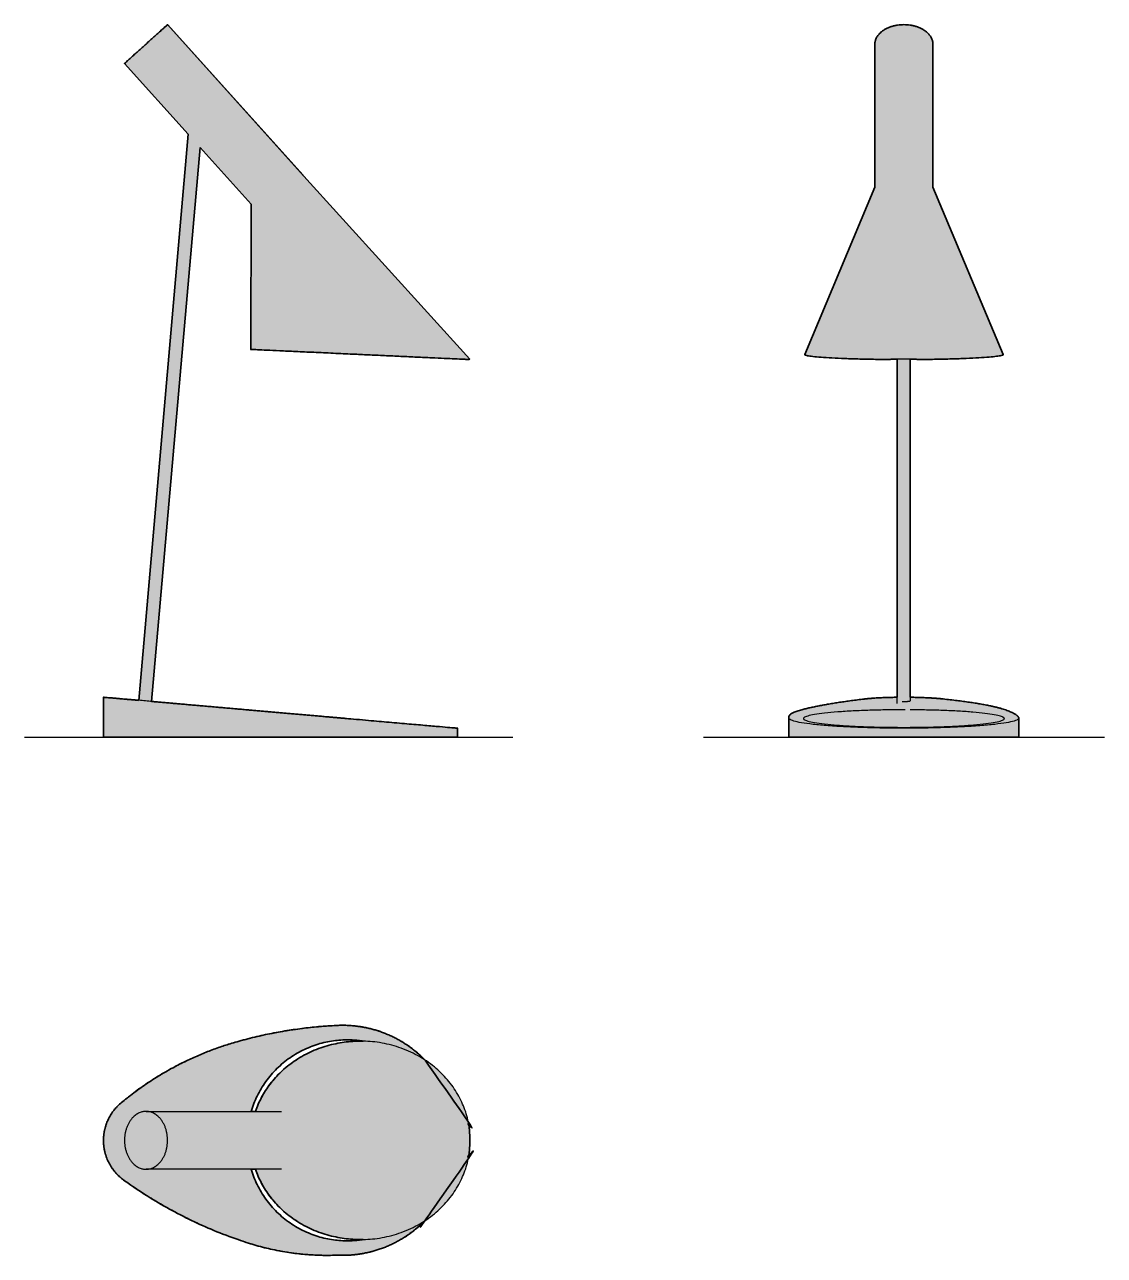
# Model space of a CAD drawing. Header units: millimetres. Extents: x 0 to 838, y -402 to 553.
import ezdxf

# ---------------------------------------------------------------- set-up
doc = ezdxf.new("R2010")
doc.units = ezdxf.units.MM
doc.layers.add('Blocks', color=7, linetype='Continuous')
doc.layers.add('Blocks$Fill', color=7, linetype='Continuous', true_color=0xffffff)
for name, color, linetype, lineweight, true_color in [('Blocks$Inner', 7, 'Continuous', 25, 0x007f00), ('Blocks$Outline', 7, 'Continuous', 35, 0xff3f3f), ('Groud', 7, 'Continuous', 25, 0x243775)]:
    doc.layers.add(name, color=color, linetype=linetype, lineweight=lineweight, true_color=true_color)

# ---------------------------------------------------------------- blocks, each defined once
blk = doc.blocks.new('AJ Table Lamp Top')
at = {"layer": 'Blocks$Fill'}
h = blk.add_hatch(color=256, dxfattribs=at)
h.paths.add_polyline_path([(249.57, -60.97), (251.27, -59.84), (252.93, -58.66), (254.56, -57.44), (256.16, -56.19), (257.73, -54.9), (259.26, -53.58), (260.76, -52.22), (262.21, -50.83), (263.63, -49.4), (265.01, -47.95), (266.34, -46.47), (267.63, -44.96), (268.88, -43.42), (270.08, -41.86), (271.24, -40.28), (272.35, -38.68), (273.41, -37.05), (274.43, -35.41), (275.4, -33.76), (276.32, -32.09), (277.19, -30.4), (278.01, -28.71), (278.79, -27.01), (279.51, -25.29), (280.19, -23.58), (280.82, -21.85), (281.4, -20.13), (281.93, -18.4), (282.42, -16.68), (282.85, -14.95), (283.24, -13.23), (283.59, -11.51), (283.96, -8.3), (284.23, -5.07), (284.39, -1.84), (284.45, 1.4), (284.39, 4.64), (284.23, 7.87), (283.96, 11.1), (283.59, 14.31), (283.25, 16.02), (282.86, 17.74), (282.42, 19.46), (281.94, 21.18), (281.41, 22.9), (280.83, 24.62), (280.2, 26.34), (279.53, 28.05), (278.81, 29.75), (278.04, 31.45), (277.22, 33.14), (276.35, 34.82), (275.44, 36.49), (274.47, 38.14), (273.46, 39.77), (272.41, 41.39), (271.3, 42.99), (270.15, 44.57), (268.95, 46.13), (267.71, 47.66), (266.43, 49.16), (265.1, 50.64), (263.73, 52.1), (262.32, 53.52), (260.87, 54.91), (259.39, 56.26), (257.86, 57.59), (256.3, 58.88), (254.71, 60.13), (253.09, 61.34), (251.43, 62.52), (249.75, 63.66), (248.09, 65.32), (246.38, 66.94), (244.64, 68.52), (242.85, 70.04), (241.03, 71.52), (239.17, 72.95), (237.28, 74.32), (235.36, 75.65), (233.41, 76.91), (231.44, 78.13), (229.43, 79.29), (227.41, 80.39), (225.37, 81.44), (223.31, 82.42), (221.23, 83.36), (219.14, 84.23), (217.04, 85.05), (214.94, 85.81), (212.82, 86.51), (210.71, 87.16), (208.59, 87.75), (206.47, 88.28), (204.35, 88.76), (202.24, 89.19), (200.13, 89.56), (198.03, 89.87), (195.94, 90.14), (193.86, 90.36), (191.8, 90.52), (189.75, 90.64), (187.71, 90.71), (185.7, 90.73), (183.64, 90.71), (181.57, 90.64), (171.82, 90.04), (161.98, 89.17), (152.08, 87.99), (142.11, 86.51), (132.1, 84.73), (122.06, 82.62), (111.99, 80.19), (101.92, 77.44), (96.11, 75.68), (90.3, 73.76), (84.51, 71.68), (78.75, 69.44), (73.01, 67.04), (67.31, 64.49), (61.65, 61.78), (56.03, 58.91), (50.48, 55.89), (44.98, 52.71), (39.55, 49.37), (34.19, 45.89), (28.92, 42.26), (23.73, 38.48), (18.63, 34.56), (13.63, 30.49), (12.8, 29.78), (12, 29.05), (11.21, 28.29), (10.45, 27.52), (9.71, 26.72), (8.99, 25.9), (8.3, 25.06), (7.63, 24.2), (6.99, 23.32), (6.38, 22.43), (5.79, 21.53), (5.24, 20.61), (4.7, 19.68), (4.2, 18.74), (3.73, 17.79), (3.28, 16.83), (2.87, 15.86), (2.48, 14.89), (2.12, 13.91), (1.79, 12.93), (1.49, 11.95), (1.22, 10.97), (0.98, 9.99), (0.76, 9.01), (0.57, 8.03), (0.41, 7.05), (0.28, 6.08), (0.17, 5.12), (0.08, 4.16), (0.02, 3.21), (-0.01, 2.26), (-0.02, 1.33), (-0.01, 0.32), (0.03, -0.7), (0.1, -1.72), (0.2, -2.76), (0.32, -3.8), (0.48, -4.85), (0.67, -5.9), (0.89, -6.95), (1.14, -8.01), (1.43, -9.07), (1.74, -10.13), (2.09, -11.18), (2.48, -12.23), (2.9, -13.28), (3.35, -14.32), (3.83, -15.35), (4.35, -16.37), (4.9, -17.38), (5.48, -18.37), (6.1, -19.35), (6.75, -20.32), (7.43, -21.27), (8.14, -22.2), (8.87, -23.1), (9.64, -23.99), (10.44, -24.85), (11.26, -25.69), (12.11, -26.5), (12.98, -27.29), (13.87, -28.04), (14.79, -28.77), (15.72, -29.47), (21.28, -33.4), (26.91, -37.22), (32.6, -40.92), (38.35, -44.5), (44.15, -47.95), (50, -51.29), (55.91, -54.5), (61.85, -57.59), (67.84, -60.55), (73.86, -63.39), (79.92, -66.1), (86, -68.69), (92.11, -71.15), (98.24, -73.49), (104.39, -75.7), (110.55, -77.79), (114.57, -79.06), (118.59, -80.24), (122.61, -81.33), (126.63, -82.34), (130.65, -83.26), (134.67, -84.09), (138.67, -84.84), (142.66, -85.5), (146.64, -86.08), (150.61, -86.57), (154.55, -86.99), (158.48, -87.33), (162.38, -87.59), (166.26, -87.77), (170.12, -87.88), (173.94, -87.92), (177.75, -87.88), (181.58, -87.77), (183.65, -87.85), (185.7, -87.87), (187.71, -87.85), (189.74, -87.78), (191.78, -87.66), (193.84, -87.5), (195.91, -87.28), (197.99, -87.02), (200.08, -86.7), (202.18, -86.33), (204.29, -85.91), (206.4, -85.44), (208.51, -84.91), (210.62, -84.32), (212.73, -83.68), (214.84, -82.98), (216.94, -82.23), (219.03, -81.41), (221.11, -80.55), (223.18, -79.62), (225.24, -78.64), (227.28, -77.6), (229.29, -76.5), (231.29, -75.35), (233.26, -74.15), (235.21, -72.89), (237.13, -71.57), (239.01, -70.21), (240.87, -68.79), (242.69, -67.32), (244.47, -65.8), (246.21, -64.24), (247.91, -62.63)], flags=0)
h.paths.add_polyline_path([(114.61, 23.9), (115.06, 25.36), (115.55, 26.82), (116.07, 28.27), (116.61, 29.72), (117.19, 31.17), (117.81, 32.61), (118.45, 34.04), (119.12, 35.46), (119.83, 36.88), (120.56, 38.28), (121.33, 39.68), (122.12, 41.06), (122.95, 42.43), (123.81, 43.78), (124.7, 45.12), (125.61, 46.44), (126.56, 47.75), (127.53, 49.04), (128.53, 50.31), (129.56, 51.56), (130.61, 52.79), (131.69, 54), (132.8, 55.18), (133.93, 56.35), (135.09, 57.49), (136.26, 58.6), (137.47, 59.69), (138.69, 60.76), (139.93, 61.79), (141.19, 62.81), (142.48, 63.79), (143.78, 64.74), (145.09, 65.67), (146.43, 66.57), (147.78, 67.43), (149.14, 68.27), (150.52, 69.08), (151.91, 69.86), (153.31, 70.6), (154.72, 71.32), (156.14, 72), (157.57, 72.66), (159.01, 73.28), (160.45, 73.87), (161.9, 74.43), (163.35, 74.96), (164.81, 75.46), (166.27, 75.92), (167.73, 76.36), (169.19, 76.76), (170.65, 77.14), (172.12, 77.48), (173.57, 77.8), (175.03, 78.08), (176.49, 78.34), (177.93, 78.57), (179.38, 78.77), (180.82, 78.94), (182.25, 79.08), (183.67, 79.2), (185.09, 79.29), (186.5, 79.35), (187.9, 79.39), (189.29, 79.4), (190.81, 79.38), (192.34, 79.34), (193.88, 79.26), (195.43, 79.16), (196.99, 79.02), (198.56, 78.85), (200.14, 78.64), (201.72, 78.4), (199.55, 78.43), (196.51, 78.38), (193.44, 78.23), (190.32, 77.97), (187.18, 77.61), (184.02, 77.14), (180.84, 76.55), (179.25, 76.21), (177.66, 75.84), (176.06, 75.44), (174.47, 75.02), (172.88, 74.56), (171.29, 74.07), (169.71, 73.55), (168.13, 73), (166.56, 72.42), (164.99, 71.81), (163.44, 71.17), (161.89, 70.5), (160.35, 69.8), (158.82, 69.06), (157.31, 68.3), (155.8, 67.51), (154.32, 66.69), (152.85, 65.83), (151.39, 64.95), (149.95, 64.04), (148.54, 63.11), (147.14, 62.14), (145.76, 61.15), (144.4, 60.13), (143.07, 59.09), (141.76, 58.02), (140.47, 56.92), (139.21, 55.8), (137.97, 54.66), (136.76, 53.49), (135.58, 52.31), (134.43, 51.1), (133.31, 49.87), (132.21, 48.62), (131.15, 47.36), (130.11, 46.07), (129.11, 44.77), (128.14, 43.45), (127.2, 42.12), (126.29, 40.78), (125.42, 39.42), (124.58, 38.05), (123.77, 36.67), (123, 35.28), (122.26, 33.88), (121.55, 32.47), (120.88, 31.05), (120.24, 29.63), (119.64, 28.2), (119.07, 26.77), (118.53, 25.34), (118.03, 23.9)], flags=0)
h.paths.add_polyline_path([(201.72, -75.61), (200.14, -75.84), (198.56, -76.05), (196.99, -76.22), (195.43, -76.36), (193.88, -76.47), (192.34, -76.54), (190.81, -76.59), (189.29, -76.6), (187.9, -76.59), (186.5, -76.55), (185.09, -76.49), (183.67, -76.4), (182.25, -76.28), (180.82, -76.14), (179.38, -75.97), (177.93, -75.77), (176.49, -75.54), (175.03, -75.29), (173.57, -75), (172.12, -74.69), (170.65, -74.34), (169.19, -73.97), (167.73, -73.56), (166.27, -73.13), (164.81, -72.66), (163.35, -72.16), (161.9, -71.63), (160.45, -71.07), (159.01, -70.48), (157.57, -69.86), (156.14, -69.21), (154.72, -68.52), (153.31, -67.81), (151.91, -67.06), (150.52, -66.28), (149.14, -65.47), (147.78, -64.64), (146.43, -63.77), (145.09, -62.87), (143.78, -61.95), (142.48, -60.99), (141.19, -60.01), (139.93, -59), (138.69, -57.96), (137.47, -56.9), (136.26, -55.81), (135.09, -54.69), (133.93, -53.55), (132.8, -52.39), (131.69, -51.2), (130.61, -49.99), (129.56, -48.76), (128.53, -47.51), (127.53, -46.24), (126.56, -44.95), (125.61, -43.65), (124.7, -42.32), (123.81, -40.98), (122.95, -39.63), (122.12, -38.26), (121.33, -36.88), (120.56, -35.49), (119.83, -34.08), (119.12, -32.67), (118.45, -31.24), (117.81, -29.81), (117.19, -28.37), (116.61, -26.93), (116.07, -25.47), (115.55, -24.02), (115.06, -22.56), (114.61, -21.1), (118.03, -21.1), (118.53, -22.54), (119.07, -23.97), (119.64, -25.41), (120.24, -26.83), (120.88, -28.25), (121.55, -29.67), (122.26, -31.08), (123, -32.48), (123.77, -33.87), (124.58, -35.25), (125.42, -36.62), (126.29, -37.98), (127.2, -39.33), (128.14, -40.66), (129.11, -41.97), (130.11, -43.27), (131.15, -44.56), (132.21, -45.82), (133.31, -47.07), (134.43, -48.3), (135.58, -49.51), (136.76, -50.7), (137.97, -51.86), (139.21, -53), (140.47, -54.12), (141.76, -55.22), (143.07, -56.29), (144.4, -57.33), (145.76, -58.35), (147.14, -59.34), (148.54, -60.31), (149.95, -61.25), (151.39, -62.16), (152.85, -63.04), (154.32, -63.89), (155.8, -64.71), (157.31, -65.5), (158.82, -66.27), (160.35, -67), (161.89, -67.7), (163.44, -68.37), (164.99, -69.01), (166.56, -69.63), (168.13, -70.21), (169.71, -70.75), (171.29, -71.27), (172.88, -71.76), (174.47, -72.22), (176.06, -72.65), (177.66, -73.05), (179.25, -73.41), (180.84, -73.75), (184.02, -74.34), (187.18, -74.81), (190.32, -75.18), (193.44, -75.43), (196.51, -75.58), (199.55, -75.63)], flags=0)
at = {"layer": 'Blocks$Inner'}
for points, weights in [([(101.92, 77.44), (140.96, 88.76), (181.57, 90.64)], [0.909976410882, 0.938564624532, 0.981637811787]), ([(13.63, 30.49), (52.86, 63.22), (101.92, 77.44)], [0.855288043971, 0.863446538864, 0.909976410882]), ([(33.03, 23.9), (16.31, 23.9), (16.31, 1.4)], [1, 0.707106781187, 1]), ([(49.75, 1.4), (49.75, 23.9), (33.03, 23.9)], [1, 0.707106781187, 1]), ([(284.45, 1.4), (284.45, 7.89), (283.59, 14.31)], [1, 0.997481841556, 1]), ([(16.31, 1.4), (16.31, -21.1), (33.03, -21.1)], [1, 0.707106781187, 1]), ([(33.03, -21.1), (49.75, -21.1), (49.75, 1.4)], [1, 0.707106781187, 1]), ([(283.59, -11.51), (284.45, -5.09), (284.45, 1.4)], [1, 0.997481841556, 1]), ([(110.55, -77.79), (59.38, -61), (15.72, -29.47)], [0.902138245573, 0.869870686707, 0.859033578865])]:
    blk.add_rational_spline(points, weights, degree=2, dxfattribs=at)
for points, weights, knots in [([(181.57, 90.64), (183.63, 90.73), (185.7, 90.73), (223.44, 90.73), (249.75, 63.66)], [0.981637811787, 0.990511519967, 1, 0.850999989556, 0.853597910961], [-1.5294943, -1.5294943, -1.5294943, -1.4786073, -1.4786073, -0.6795151, -0.6795151, -0.6795151]), ([(201.72, 78.4), (195.55, 79.4), (189.29, 79.4), (131.33, 79.4), (114.61, 23.9)], [0.942756522596, 0.967849043312, 1, 0.764634972157, 0.907542248166], [-4.884816, -4.884816, -4.884816, -4.712389, -4.712389, -3.450118, -3.450118, -3.450118]), ([(283.59, 14.31), (271.53, 78.43), (199.55, 78.43), (136.46, 78.43), (118.03, 23.9)], [0.940231355497, 0.74088709541, 1, 0.765349215579, 0.906678393087], [22.586307, 22.586307, 22.586307, 23.975938, 23.975938, 25.234379, 25.234379, 25.234379]), ([(15.72, -29.47), (-0.02, -18.1), (-0.02, 1.33), (-0.02, 19.1), (13.63, 30.49)], [0.859033578865, 0.825223989058, 1, 0.83761494319, 0.855288043971], [-3.986733, -3.986733, -3.986733, -3.049404, -3.049404, -2.178527, -2.178527, -2.178527]), ([(118.03, -21.1), (136.46, -75.63), (199.55, -75.63), (271.53, -75.63), (283.59, -11.51)], [0.906678393087, 0.765349215579, 1, 0.74088709541, 0.940231355497], [-5.970829, -5.970829, -5.970829, -4.712389, -4.712389, -3.322758, -3.322758, -3.322758]), ([(114.61, -21.1), (131.33, -76.6), (189.29, -76.6), (195.54, -76.6), (201.72, -75.6)], [0.907542248166, 0.764634972157, 1, 0.967853319548, 0.94276319758], [-2.833067, -2.833067, -2.833067, -1.570796, -1.570796, -1.398393, -1.398393, -1.398393]), ([(249.57, -60.97), (223.3, -87.87), (185.7, -87.87), (183.64, -87.87), (181.58, -87.77)], [0.853582403563, 0.851492116465, 1, 0.990530176021, 0.981672708767], [-5.5088418, -5.5088418, -5.5088418, -4.712389, -4.712389, -4.661602, -4.661602, -4.661602]), ([(181.58, -87.77), (177.76, -87.92), (173.94, -87.92), (141.43, -87.92), (110.55, -77.79)], [0.984967152933, 0.992280100076, 1, 0.937904367353, 0.902138245573], [-4.661602, -4.661602, -4.661602, -4.6201999, -4.6201999, -4.2871789, -4.2871789, -4.2871789])]:
    blk.add_rational_spline(points, weights, degree=2, knots=knots, dxfattribs=at)
for points in [[(33.03, 23.9), (138.34, 23.9)], [(138.34, -21.1), (33.03, -21.1)]]:
    blk.add_open_spline(points, degree=1, dxfattribs=at)
at = {"layer": 'Blocks$Outline'}
for points in [[(118.03, 23.9), (114.61, 23.9)], [(114.61, -21.1), (118.03, -21.1)]]:
    blk.add_lwpolyline(points, dxfattribs=at)
for points, weights, knots in [([(249.75, 63.66), (223.44, 90.73), (185.7, 90.73), (183.63, 90.73), (181.57, 90.64), (140.96, 88.76), (101.92, 77.44), (52.86, 63.22), (13.63, 30.49), (-0.02, 19.1), (-0.02, 1.33), (-0.02, -18.1), (15.72, -29.47), (59.38, -61), (110.55, -77.79), (141.43, -87.92), (173.94, -87.92), (177.76, -87.92), (181.58, -87.77), (183.64, -87.87), (185.7, -87.87), (223.3, -87.87), (249.57, -60.97)], [0.85074286077, 0.848153628697, 0.996655275096, 0.987198531419, 0.978354503351, 0.935425384058, 0.906932790119, 0.860558547723, 0.85242734075, 0.834813351629, 0.996655275096, 0.822463841831, 0.856160347861, 0.866961208558, 0.899120841316, 0.934767335258, 0.996655275096, 0.988961196114, 0.981672708767, 0.990530176021, 1, 0.851492965138, 0.853582379677], [0.679515, 0.679515, 0.679515, 1.478607, 1.478607, 1.529494, 1.529494, 1.776501, 1.776501, 2.178527, 2.178527, 3.049404, 3.049404, 3.986733, 3.986733, 4.287179, 4.287179, 4.6202, 4.6202, 4.661602, 4.661602, 4.712389, 4.712389, 5.508837, 5.508837, 5.508837]), ([(114.61, 23.9), (131.33, 79.4), (189.29, 79.4), (195.54, 79.4), (201.72, 78.4)], [0.907542248166, 0.764634972157, 1, 0.967859039182, 0.942772126023], [3.450118, 3.450118, 3.450118, 4.712389, 4.712389, 4.884762, 4.884762, 4.884762]), ([(201.72, 78.4), (200.64, 78.43), (199.55, 78.43), (136.46, 78.43), (118.03, 23.9)], [0.989730445221, 0.994771901877, 1, 0.765349215579, 0.906678393087], [23.9479, 23.9479, 23.9479, 23.975938, 23.975938, 25.234379, 25.234379, 25.234379]), ([(249.57, -60.97), (249.57, -60.97), (277.76, -42.52), (283.59, -11.51), (284.45, -5.09), (284.45, 1.4), (284.45, 7.89), (283.59, 14.31), (277.78, 45.2), (249.75, 63.66)], [0.858922592103, 0.858922419281, 0.831981151473, 0.940231355497, 0.937863703969, 0.940231355497, 0.937863703969, 0.940231355497, 0.832325285717, 0.858752317877], [-4.077376, -4.077376, -4.077376, -4.077371, -3.322758, -3.322758, 9.631775, 9.631775, 22.586307, 22.586307, 23.338522, 23.338522, 23.338522]), ([(201.72, -75.61), (195.54, -76.6), (189.29, -76.6), (131.33, -76.6), (114.61, -21.1)], [0.942772126024, 0.967859039182, 1, 0.764634972157, 0.907542248166], [1.398423, 1.398423, 1.398423, 1.570796, 1.570796, 2.833067, 2.833067, 2.833067]), ([(118.03, -21.1), (136.46, -75.63), (199.55, -75.63), (200.64, -75.63), (201.72, -75.61)], [0.906678393087, 0.765349215579, 1, 0.994771901877, 0.989730445221], [-5.970829, -5.970829, -5.970829, -4.712389, -4.712389, -4.684351, -4.684351, -4.684351])]:
    blk.add_rational_spline(points, weights, degree=2, knots=knots, dxfattribs=at)
blk = doc.blocks.new('AJ Table Lamp Front')
at = {"layer": 'Blocks$Fill'}
blk.add_hatch(color=256, dxfattribs=at).paths.add_polyline_path([(244.95, 0), (244.94, 0), (66.34, 0), (66.31, 0), (66.3, 0), (66.3, 0), (66.3, 0), (66.3, 0), (66.3, 0), (66.3, 0), (66.3, 0), (66.3, 15.61), (66.3, 15.69), (66.3, 15.78), (66.3, 15.82), (66.3, 15.86), (66.3, 15.9), (66.31, 15.94), (66.31, 15.98), (66.32, 16.03), (66.32, 16.07), (66.33, 16.11), (66.34, 16.15), (66.35, 16.19), (66.37, 16.24), (66.38, 16.28), (66.39, 16.32), (66.41, 16.36), (66.42, 16.41), (66.44, 16.45), (66.46, 16.49), (66.48, 16.53), (66.5, 16.57), (66.52, 16.62), (66.55, 16.66), (66.57, 16.7), (66.6, 16.74), (66.63, 16.79), (66.65, 16.83), (66.68, 16.87), (66.71, 16.91), (66.75, 16.96), (66.81, 17.04), (66.89, 17.13), (66.96, 17.21), (67.04, 17.3), (67.13, 17.39), (67.22, 17.47), (67.32, 17.56), (67.42, 17.64), (67.53, 17.73), (67.64, 17.82), (67.76, 17.9), (67.88, 17.99), (68.01, 18.08), (68.14, 18.16), (68.42, 18.34), (68.72, 18.51), (69.04, 18.69), (69.38, 18.86), (69.74, 19.04), (70.13, 19.21), (70.53, 19.39), (70.96, 19.56), (71.88, 19.91), (72.88, 20.27), (73.98, 20.62), (75.16, 20.97), (76.43, 21.32), (80.73, 22.4), (85.52, 23.47), (90.82, 24.53), (96.63, 25.58), (109.72, 27.64), (124.75, 29.62), (127.22, 29.89), (130, 30.13), (136.32, 30.54), (143.27, 30.82), (150.38, 30.96), (150.38, 293.48), (142.7, 293.21), (117.6, 293.66), (96.2, 294.59), (88.33, 295.18), (85.25, 295.49), (82.78, 295.81), (81.76, 295.98), (80.89, 296.14), (80.51, 296.22), (80.17, 296.3), (79.86, 296.38), (79.58, 296.46), (79.46, 296.51), (79.34, 296.55), (79.24, 296.59), (79.14, 296.63), (79.05, 296.67), (79.01, 296.69), (78.97, 296.71), (78.93, 296.73), (78.89, 296.75), (78.86, 296.77), (78.83, 296.79), (78.8, 296.81), (78.77, 296.83), (78.74, 296.84), (78.72, 296.86), (78.7, 296.88), (78.68, 296.9), (78.66, 296.92), (78.64, 296.94), (78.63, 296.96), (78.62, 296.98), (78.61, 297), (78.6, 297.02), (78.59, 297.04), (78.59, 297.06), (78.59, 297.08), (78.58, 297.1), (78.58, 297.1), (78.58, 297.11), (78.59, 297.11), (78.59, 297.12), (78.59, 297.13), (78.59, 297.13), (78.59, 297.14), (78.59, 297.14), (78.59, 297.15), (78.59, 297.15), (78.59, 297.16), (78.59, 297.16), (78.6, 297.17), (78.6, 297.17), (78.6, 297.18), (78.6, 297.18), (133.11, 426.96), (133.11, 538.12), (133.12, 538.46), (133.14, 538.79), (133.16, 539.13), (133.2, 539.48), (133.26, 539.82), (133.32, 540.17), (133.4, 540.51), (133.49, 540.86), (133.59, 541.21), (133.71, 541.56), (133.84, 541.92), (133.98, 542.27), (134.14, 542.62), (134.31, 542.97), (134.49, 543.32), (134.69, 543.67), (134.91, 544.01), (135.13, 544.36), (135.37, 544.7), (135.63, 545.04), (135.89, 545.37), (136.18, 545.71), (136.47, 546.04), (136.78, 546.36), (137.1, 546.68), (137.44, 547), (137.79, 547.31), (138.15, 547.61), (138.52, 547.91), (138.9, 548.2), (139.3, 548.49), (139.7, 548.77), (140.12, 549.04), (140.55, 549.31), (140.98, 549.56), (141.43, 549.81), (141.89, 550.05), (142.35, 550.29), (142.82, 550.51), (143.3, 550.72), (143.79, 550.93), (144.28, 551.13), (144.78, 551.32), (145.28, 551.5), (145.79, 551.67), (146.3, 551.83), (146.81, 551.98), (147.33, 552.12), (147.85, 552.25), (148.37, 552.38), (149.42, 552.6), (150.47, 552.78), (151.52, 552.93), (152.56, 553.04), (153.59, 553.12), (154.61, 553.16), (155.61, 553.18), (156.62, 553.16), (157.63, 553.12), (158.67, 553.04), (159.71, 552.93), (160.75, 552.78), (161.8, 552.6), (162.85, 552.38), (163.37, 552.25), (163.9, 552.12), (164.41, 551.98), (164.93, 551.83), (165.44, 551.67), (165.95, 551.5), (166.45, 551.32), (166.95, 551.13), (167.44, 550.93), (167.93, 550.72), (168.4, 550.51), (168.88, 550.29), (169.34, 550.05), (169.79, 549.81), (170.24, 549.56), (170.68, 549.31), (171.11, 549.04), (171.52, 548.77), (171.93, 548.49), (172.32, 548.2), (172.71, 547.91), (173.08, 547.61), (173.44, 547.31), (173.79, 547), (174.12, 546.68), (174.45, 546.36), (174.75, 546.04), (175.05, 545.71), (175.33, 545.37), (175.6, 545.04), (175.85, 544.7), (176.09, 544.36), (176.32, 544.01), (176.53, 543.67), (176.73, 543.32), (176.92, 542.97), (177.09, 542.62), (177.24, 542.27), (177.39, 541.92), (177.52, 541.56), (177.63, 541.21), (177.74, 540.86), (177.83, 540.51), (177.91, 540.17), (177.97, 539.82), (178.02, 539.48), (178.06, 539.13), (178.09, 538.79), (178.11, 538.46), (178.11, 538.12), (178.11, 426.95), (232.62, 297.18), (232.63, 297.18), (232.63, 297.17), (232.63, 297.17), (232.63, 297.16), (232.63, 297.16), (232.63, 297.15), (232.64, 297.15), (232.64, 297.14), (232.64, 297.14), (232.64, 297.13), (232.64, 297.13), (232.64, 297.12), (232.64, 297.11), (232.64, 297.11), (232.64, 297.1), (232.64, 297.1), (232.64, 297.08), (232.64, 297.06), (232.63, 297.04), (232.63, 297.02), (232.62, 297), (232.61, 296.98), (232.6, 296.96), (232.58, 296.94), (232.57, 296.92), (232.55, 296.9), (232.53, 296.88), (232.51, 296.86), (232.48, 296.84), (232.46, 296.83), (232.43, 296.81), (232.4, 296.79), (232.37, 296.77), (232.33, 296.75), (232.3, 296.73), (232.26, 296.71), (232.22, 296.69), (232.18, 296.67), (232.09, 296.63), (231.99, 296.59), (231.88, 296.55), (231.77, 296.51), (231.64, 296.46), (231.37, 296.38), (231.06, 296.3), (230.72, 296.22), (230.34, 296.14), (229.47, 295.98), (228.45, 295.81), (225.97, 295.49), (222.9, 295.18), (215.02, 294.59), (193.63, 293.66), (168.52, 293.21), (160.38, 293.49), (160.38, 30.97), (166.97, 30.84), (173.46, 30.6), (179.5, 30.25), (184.71, 29.8), (200.1, 28), (213.13, 26.09), (218.71, 25.1), (223.65, 24.1), (227.97, 23.09), (229.89, 22.59), (231.66, 22.08), (234.41, 21.2), (235.66, 20.75), (236.84, 20.31), (237.93, 19.88), (238.94, 19.44), (239.87, 19), (240.31, 18.78), (240.73, 18.56), (241.13, 18.34), (241.51, 18.12), (241.87, 17.91), (242.21, 17.69), (242.53, 17.47), (242.83, 17.25), (243.12, 17.04), (243.38, 16.82), (243.51, 16.71), (243.63, 16.61), (243.74, 16.5), (243.86, 16.39), (243.96, 16.28), (244.07, 16.18), (244.17, 16.07), (244.26, 15.96), (244.35, 15.85), (244.43, 15.75), (244.51, 15.64), (244.59, 15.53), (244.66, 15.43), (244.73, 15.32), (244.79, 15.21), (244.85, 15.11), (244.86, 15.09), (244.87, 15.06), (244.88, 15.04), (244.89, 15.02), (244.9, 14.99), (244.91, 14.97), (244.92, 14.95), (244.92, 14.93), (244.93, 14.9), (244.93, 14.88), (244.94, 14.86), (244.94, 14.84), (244.94, 14.81), (244.94, 14.79), (244.94, 14.77), (244.95, 14.75)], flags=0)
at = {"layer": 'Blocks$Inner'}
for points in [[(78.6, 297.18), (133.11, 426.96), (133.11, 538.12)], [(178.11, 538.12), (178.11, 426.95), (232.62, 297.18)]]:
    blk.add_lwpolyline(points, dxfattribs=at)
for points, weights in [([(133.11, 538.12), (133.11, 553.18), (155.61, 553.18)], [1, 0.707106781187, 1]), ([(155.61, 553.18), (178.11, 553.18), (178.11, 538.12)], [1, 0.707106781187, 1]), ([(155.61, 293.53), (149.12, 293.53), (142.7, 293.21)], [1, 0.997481841556, 1]), ([(168.52, 293.21), (162.1, 293.53), (155.61, 293.53)], [1, 0.997481841556, 1]), ([(76.43, 21.32), (93.22, 25.8), (124.75, 29.62)], [0.902138245573, 0.869870686707, 0.859033578865]), ([(124.75, 29.62), (134.27, 30.77), (150.38, 30.96)], [0.859033578865, 0.830543210425, 0.950168390866]), ([(160.38, 30.97), (175.16, 30.8), (184.71, 29.8)], [0.952950787625, 0.840422509797, 0.855288043971]), ([(184.71, 29.8), (217.44, 26.37), (231.66, 22.08)], [0.855288043971, 0.863446538864, 0.909976410882]), ([(66.3, 15.78), (66.3, 18.62), (76.43, 21.32)], [1, 0.937904367353, 0.902138245573]), ([(155.61, 21.26), (77.61, 21.26), (77.61, 14.43)], [1, 0.707106781187, 1]), ([(156.58, 21.26), (156.1, 21.26), (155.61, 21.26)], [0.994914839734, 0.997434956221, 1]), ([(160.46, 28.16), (160.46, 28.2), (160.38, 28.24)], [1, 0.969063430725, 0.94692403838]), ([(233.61, 14.43), (233.61, 20.85), (160.46, 21.24)], [1, 0.719826795077, 0.975664803215]), ([(231.66, 22.08), (242.97, 18.66), (244.85, 15.11)], [0.909976410882, 0.938564624532, 0.981637811787]), ([(66.44, 15.11), (66.3, 15.44), (66.3, 15.78)], [0.984967152933, 0.992280100076, 1]), ([(66.35, 14.75), (66.35, 14.93), (66.44, 15.11)], [1, 0.990530176021, 0.981672708767]), ([(77.61, 14.43), (77.61, 7.61), (155.61, 7.61)], [1, 0.707106781187, 1]), ([(155.61, 7.61), (233.61, 7.61), (233.61, 14.43)], [1, 0.707106781187, 1]), ([(244.85, 15.11), (244.95, 14.93), (244.95, 14.75)], [0.981637811787, 0.990511519967, 1]), ([(66.34, 0), (66.3, 0), (66.3, 0)], [0.999913490612, 0.999899719773, 1])]:
    blk.add_rational_spline(points, weights, degree=2, dxfattribs=at)
for points, weights, knots in [([(142.7, 293.21), (78.58, 293.76), (78.58, 297.1), (78.58, 297.14), (78.6, 297.18)], [0.940231355497, 0.74088709541, 1, 0.995559668392, 0.991253969774], [0, 0, 0, 1.389631, 1.389631, 1.413445, 1.413445, 1.413445]), ([(232.62, 297.18), (232.64, 297.14), (232.64, 297.1), (232.64, 293.76), (168.52, 293.21)], [0.991253969774, 0.995559668392, 1, 0.74088709541, 0.940231355497], [676.217814, 676.217814, 676.217814, 676.241627, 676.241627, 677.631259, 677.631259, 677.631259]), ([(154.34, 27.73), (156.69, 27.69), (158.57, 27.82), (160.46, 27.95), (160.46, 28.16)], [1, 0.900765968801, 1, 0.900765968801, 1], [0, 0, 0, 4.492664, 4.492664, 8.985327, 8.985327, 8.985327]), ([(244.95, 14.75), (244.95, 6.93), (155.65, 6.93), (66.35, 6.93), (66.35, 14.75)], [1, 0.707106781187, 1, 0.707106781187, 1], [-7.853982, -7.853982, -7.853982, -6.283185, -6.283185, -4.712389, -4.712389, -4.712389]), ([(244.95, 0), (244.95, 0), (155.65, 0), (66.35, 0), (66.34, 0)], [1, 0.707106781187, 1, 0.707106781187, 1], [13.176144, 13.176144, 13.176144, 153.448256, 153.448256, 293.720368, 293.720368, 293.720368])]:
    blk.add_rational_spline(points, weights, degree=2, knots=knots, dxfattribs=at)
for points in [[(150.38, 26.17), (150.38, 293.48)], [(160.38, 293.49), (160.38, 28.08)], [(66.3, 0), (66.3, 15.78)], [(66.35, 0), (66.35, 14.75)], [(66.44, 0), (66.44, 15.11)], [(244.95, 14.75), (244.95, 0)]]:
    blk.add_open_spline(points, degree=1, dxfattribs=at)
at = {"layer": 'Blocks$Outline'}
for points in [[(133.11, 426.96), (133.11, 538.12)], [(178.11, 538.12), (178.11, 426.95)], [(78.6, 297.18), (133.11, 426.96)], [(178.11, 426.95), (232.62, 297.18)], [(150.38, 30.96), (150.38, 293.48)], [(160.38, 293.49), (160.38, 30.97)], [(66.3, 0), (66.3, 15.61)], [(244.95, 14.75), (244.95, 0)]]:
    blk.add_lwpolyline(points, dxfattribs=at)
for points, weights in [([(133.11, 538.12), (133.11, 553.18), (155.61, 553.18)], [1, 0.707106781187, 1]), ([(155.61, 553.18), (178.11, 553.18), (178.11, 538.12)], [1, 0.707106781187, 1]), ([(150.38, 293.48), (146.52, 293.4), (142.7, 293.21)], [0.998786905593, 0.998500299654, 1]), ([(168.52, 293.21), (164.47, 293.41), (160.38, 293.49)], [1, 0.998408434848, 0.99882872057]), ([(76.43, 21.32), (93.22, 25.8), (124.75, 29.62)], [0.902138245573, 0.869870686707, 0.859033578865]), ([(124.75, 29.62), (134.27, 30.77), (150.38, 30.96)], [0.859033578865, 0.830544394382, 0.950158448741]), ([(160.38, 30.97), (175.16, 30.8), (184.71, 29.8)], [0.952950787625, 0.840422509797, 0.855288043971]), ([(184.71, 29.8), (217.44, 26.37), (231.66, 22.08)], [0.855288043971, 0.863446538864, 0.909976410882]), ([(66.3, 15.78), (66.3, 18.62), (76.43, 21.32)], [1, 0.937904367353, 0.902138245573]), ([(231.66, 22.08), (242.97, 18.66), (244.85, 15.11)], [0.909976410882, 0.938564624532, 0.981637811787]), ([(66.3, 15.61), (66.3, 15.69), (66.3, 15.78)], [0.996176158659, 0.998075433228, 1]), ([(244.85, 15.11), (244.95, 14.93), (244.95, 14.75)], [0.981637811787, 0.990511519967, 1]), ([(66.34, 0), (66.3, 0), (66.3, 0)], [0.999913490612, 0.999899719773, 1])]:
    blk.add_rational_spline(points, weights, degree=2, dxfattribs=at)
for points, weights, knots in [([(142.7, 293.21), (78.58, 293.76), (78.58, 297.1), (78.58, 297.14), (78.6, 297.18)], [0.940231355497, 0.74088709541, 1, 0.995559668392, 0.991253969774], [3.322758, 3.322758, 3.322758, 4.712389, 4.712389, 4.736203, 4.736203, 4.736203]), ([(232.62, 297.18), (232.64, 297.14), (232.64, 297.1), (232.64, 293.76), (168.52, 293.21)], [0.991253969774, 0.995559668392, 1, 0.74088709541, 0.940231355497], [1.546983, 1.546983, 1.546983, 1.570796, 1.570796, 2.960428, 2.960428, 2.960428]), ([(244.95, 0), (244.95, 0), (155.65, 0), (70.37, 0), (66.35, 0), (66.34, 0)], [1, 0.707106781187, 1, 0.716576605166, 0.990530159819, 0.999999965357], [-284.665714, -284.665714, -284.665714, -144.393598, -144.393598, -8.65676, -4.12149, -4.12149, -4.12149])]:
    blk.add_rational_spline(points, weights, degree=2, knots=knots, dxfattribs=at)
blk = doc.blocks.new('AJ Table Lamp Side')
at = {"layer": 'Blocks$Fill'}
blk.add_hatch(color=256, dxfattribs=at).paths.add_polyline_path([(336.26, 0), (336.26, 0), (242.84, 0), (171.81, 0), (76.99, 0), (65.41, 0), (62.27, 0), (61.49, 0), (61.3, 0), (61.26, 0), (61.24, 0), (61.24, 0), (61.24, 0), (61.24, 0), (61.24, 31), (61.24, 31), (61.24, 31), (61.24, 31), (61.25, 30.99), (61.29, 30.99), (61.46, 30.98), (62.15, 30.92), (65.09, 30.66), (76.99, 29.62), (88.68, 28.59), (127.12, 468.04), (77.57, 523.07), (77.57, 523.07), (111.01, 553.18), (111.01, 553.18), (214.27, 438.51), (345.71, 293.53), (345.71, 293.53), (345.71, 293.53), (345.71, 293.53), (345.71, 293.53), (345.71, 293.53), (345.7, 293.53), (345.66, 293.51), (345.5, 293.45), (344.85, 293.21), (175.58, 301.05), (175.58, 301.05), (175.96, 413.8), (136.27, 457.87), (98.64, 27.72), (171.81, 21.32), (242.84, 15.11), (336.26, 6.93), (336.26, 6.93)], flags=0)
at = {"layer": 'Blocks$Inner'}
for points in [[(111.01, 553.18), (216.33, 436.21)], [(88.68, 28.59), (127.12, 468.04), (77.57, 523.07)], [(98.64, 27.72), (136.27, 457.87), (175.96, 413.8), (175.58, 301.05)], [(345.71, 293.53), (214.26, 438.51)]]:
    blk.add_lwpolyline(points, dxfattribs=at)
for points, weights, knots in [([(77.57, 523.07), (77.57, 523.07), (94.29, 538.12), (111.01, 553.18), (111.01, 553.18)], [1, 0.707106781187, 1, 0.707106781187, 1], [444.315165, 444.315165, 444.315165, 479.658082, 479.658082, 515.001, 515.001, 515.001]), ([(175.58, 301.05), (175.58, 301.05), (260.82, 297.1), (332.79, 293.76), (344.85, 293.21)], [1, 0.707106781187, 1, 0.74088709541, 0.940231355497], [-28.595444, -28.595444, -28.595444, -27.024648, -27.024648, -25.635017, -25.635017, -25.635017]), ([(242.84, 15.11), (239.02, 15.44), (235.2, 15.78), (202.7, 18.62), (171.81, 21.32)], [0.984967152933, 0.992280100076, 1, 0.937904367353, 0.902138245573], [395.6660974, 395.6660974, 395.6660974, 395.7074994, 395.7074994, 396.0405204, 396.0405204, 396.0405204]), ([(336.26, 6.93), (336.26, 6.93), (246.96, 14.75), (244.9, 14.93), (242.84, 15.11)], [0.999999860338, 0.707106851018, 1, 0.990530176021, 0.981672708767], [394.044514, 394.044514, 394.044514, 395.61531, 395.61531, 395.666097, 395.666097, 395.666097]), ([(242.84, 0), (281, 0), (308.63, 0), (336.26, 0), (336.26, 0)], [1, 0.919402605779, 1, 0.919402605779, 1], [643.136597, 643.136597, 643.136597, 715.333398, 715.333398, 787.530199, 787.530199, 787.530199])]:
    blk.add_rational_spline(points, weights, degree=2, knots=knots, dxfattribs=at)
for points, weights in [([(344.85, 293.21), (345.71, 293.53), (345.71, 293.53)], [1, 0.997481841556, 1]), ([(76.99, 29.62), (61.24, 31), (61.24, 31)], [0.859033578865, 0.825223989058, 1]), ([(171.81, 21.32), (120.64, 25.8), (76.99, 29.62)], [0.902138245573, 0.869870686707, 0.859033578865]), ([(61.24, 0), (61.24, 0), (76.99, 0)], [1, 0.890362323494, 1]), ([(76.99, 0), (120.64, 0), (171.81, 0)], [0.902667876489, 0.937638317376, 0.997508372164]), ([(171.81, 0), (206.43, 0), (242.84, 0)], [1, 0.984327557325, 1])]:
    blk.add_rational_spline(points, weights, degree=2, dxfattribs=at)
for points in [[(61.24, 31), (61.24, 0)], [(336.26, 0), (336.26, 6.93)]]:
    blk.add_open_spline(points, degree=1, dxfattribs=at)
at = {"layer": 'Blocks$Outline'}
for points in [[(111.01, 553.18), (214.27, 438.51)], [(127.12, 468.04), (77.57, 523.07)], [(88.68, 28.59), (127.12, 468.04)], [(136.27, 457.87), (98.64, 27.72)], [(175.96, 413.8), (136.27, 457.87)], [(214.27, 438.51), (345.71, 293.53)], [(175.58, 301.05), (175.96, 413.8)], [(61.24, 0), (61.24, 31)], [(336.26, 6.93), (336.26, 0)]]:
    blk.add_lwpolyline(points, dxfattribs=at)
for points, weights, knots in [([(77.57, 523.07), (77.57, 523.07), (94.29, 538.12), (111.01, 553.18), (111.01, 553.18)], [1, 0.707106781187, 1, 0.707106781187, 1], [-70.685835, -70.685835, -70.685835, -35.342917, -35.342917, 0, 0, 0]), ([(344.85, 293.21), (332.79, 293.76), (260.82, 297.1), (175.58, 301.05), (175.58, 301.05)], [0.940231355497, 0.74088709541, 1, 0.707106781187, 1], [3.322758, 3.322758, 3.322758, 4.712389, 4.712389, 6.283185, 6.283185, 6.283185]), ([(171.81, 21.32), (202.7, 18.62), (235.2, 15.78), (239.02, 15.44), (242.84, 15.11)], [0.902138245573, 0.937904367353, 1, 0.992280100076, 0.984967152933], [4.379368, 4.379368, 4.379368, 4.712389, 4.712389, 4.7537911, 4.7537911, 4.7537911]), ([(242.84, 15.11), (244.9, 14.93), (246.96, 14.75), (336.26, 6.93), (336.26, 6.93)], [0.981672708767, 0.990530176021, 1, 0.707106781187, 1], [4.661602, 4.661602, 4.661602, 4.712389, 4.712389, 6.283185, 6.283185, 6.283185]), ([(336.26, 0), (336.26, 0), (308.63, 0), (281, 0), (242.84, 0)], [1, 0.919402605779, 1, 0.919402605779, 1], [-144.393602, -144.393602, -144.393602, -72.196801, -72.196801, 0, 0, 0])]:
    blk.add_rational_spline(points, weights, degree=2, knots=knots, dxfattribs=at)
for points, weights in [([(345.71, 293.53), (345.71, 293.53), (344.85, 293.21)], [1, 0.997481841556, 1]), ([(61.24, 31), (61.24, 31), (76.99, 29.62)], [1, 0.825223989058, 0.859033578865]), ([(76.99, 29.62), (82.75, 29.11), (88.68, 28.59)], [0.859033578865, 0.860448609784, 0.862229013643]), ([(98.64, 27.72), (133.24, 24.7), (171.81, 21.32)], [0.865453573361, 0.877598528439, 0.902138245573]), ([(76.99, 0), (61.24, 0), (61.24, 0)], [1, 0.890362323494, 1]), ([(171.81, 0), (120.64, 0), (76.99, 0)], [0.997508372164, 0.937638317376, 0.902667876489]), ([(242.84, 0), (206.43, 0), (171.81, 0)], [1, 0.984327557325, 1])]:
    blk.add_rational_spline(points, weights, degree=2, dxfattribs=at)

msp = doc.modelspace()

# ---------------------------------------------------------------- linework, layer by layer
at = {"layer": 'Groud'}
for points in [[(0, 0), (379.14, 0)], [(527.16, 0), (838.45, 0)]]:
    msp.add_lwpolyline(points, dxfattribs=at)

# ---------------------------------------------------------------- block references
at = {"layer": 'Blocks'}
for name, p in [('AJ Table Lamp Side', (0, 0)), ('AJ Table Lamp Front', (527.16, 0)), ('AJ Table Lamp Top', (61.26, -314.41))]:
    msp.add_blockref(name, p, dxfattribs=at)

doc.saveas('drawing.dxf')
